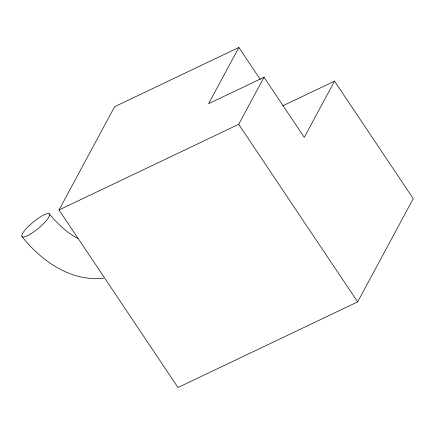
<?xml version="1.0" encoding="UTF-8"?>
<svg xmlns="http://www.w3.org/2000/svg" width="435" height="435" viewBox="0 0 435 435"><rect width="100%" height="100%" fill="white"/><g stroke="black" fill="none" stroke-linecap="round" stroke-linejoin="round"><path stroke-width="0.65" d="M282.783 105.819L334.537 81.155L413.25 198.643L357.657 301.895L177.986 387.52L59.024 209.953L114.617 106.7L238.875 47.48L260.32 79.485M238.875 47.48L208.615 103.677L264.023 77.272L304.277 137.351L334.537 81.155M59.024 209.953L238.69 124.323L264.023 77.272M103.688 278.155C71.084 281.902 41.619 261.212 22.185 236.83M77.887 238.418C66.528 232.633 57.317 223.465 49.215 213.775M238.69 124.323L357.657 301.895M30.646 233.943A17.802 4.051 -39.6 0 0 49.503 214.074A17.802 4.051 -39.6 0 0 26.954 227.896A17.802 4.051 -39.6 0 0 30.646 233.943"/></g></svg>
